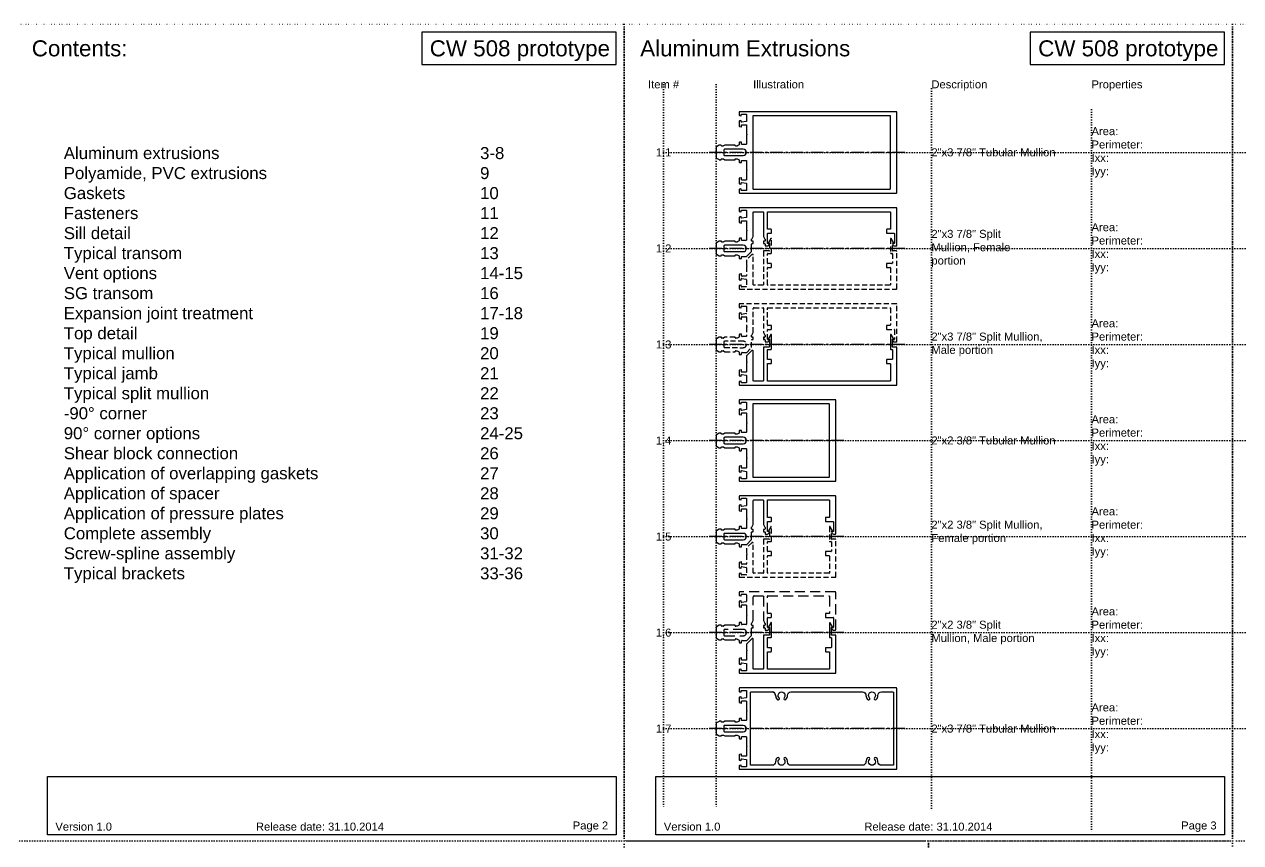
# Model space of a CAD drawing. Header units: millimetres. Extents: x -17234 to -8874, y -2869 to 1211.
# Drawn here: x -15709 to -14949, y 700 to 1211 of the extents above; entities that cross this region are included whole.
import ezdxf
from ezdxf.enums import TextEntityAlignment as Align

# ---------------------------------------------------------------- set-up
doc = ezdxf.new("R2010")
doc.units = ezdxf.units.MM
for name, pattern in [('ACAD_ISO07W100', [3, 0, -3]), ('CENTER', [50.8, 31.75, -6.35, 6.35, -6.35]), ('DASHED', [19.05, 12.7, -6.35])]:
    doc.linetypes.add(name, pattern=pattern)
doc.layers.get('Defpoints').update_dxf_attribs({"linetype": 'ACAD_ISO07W100', "true_color": 0x105689})
for name, color, linetype in [('Centerline', 6, 'CENTER'), ('Profile', 1, 'Continuous'), ('Profile View', 9, 'Continuous'), ('Text', 2, 'Continuous')]:
    doc.layers.add(name, color=color, linetype=linetype)
doc.styles.get("Standard").update_dxf_attribs({"font": 'arial.ttf'})

msp = doc.modelspace()

# ---------------------------------------------------------------- linework, layer by layer
at = {"layer": 'Centerline', "ltscale": 0.25}
for points in [[(-15159.062, 1130.761), (-15281.837, 1130.761)], [(-15159.062, 1070.761), (-15282.512, 1070.761)], [(-15159.062, 1010.761), (-15282.512, 1010.761)], [(-15197.162, 950.761), (-15282.512, 950.761)], [(-15197.162, 890.761), (-15282.512, 890.761)], [(-15197.162, 830.761), (-15282.512, 830.761)], [(-15159.062, 770.761), (-15281.837, 770.761)]]:
    msp.add_lwpolyline(points, dxfattribs=at)
at = {"layer": 'Defpoints', "color": 1, "ltscale": 0.5}
for points in [[(-15714.331, 1210.761), (-15334.331, 1210.761), (-15334.331, 700.761), (-15714.331, 700.761), (-15714.331, 1210.761)], [(-15334.331, 1210.761), (-14954.331, 1210.761), (-14954.331, 700.761), (-15334.331, 700.761), (-15334.331, 1210.761)], [(-14954.331, 1210.761), (-14574.331, 1210.761), (-14574.331, 700.761), (-14954.331, 700.761), (-14954.331, 1210.761)], [(-15309.723, 1173.261), (-15309.723, 720.901)], [(-15276.837, 1173.261), (-15276.837, 720.901)], [(-15142.465, 1170.674), (-15142.465, 718.314)], [(-15042.465, 1157.526), (-15042.465, 705.166)], [(-15309.723, 1130.761), (-14574.331, 1130.761)], [(-15309.723, 1070.761), (-14574.331, 1070.761)], [(-15309.723, 1010.761), (-14574.331, 1010.761)], [(-15309.723, 950.761), (-14574.331, 950.761)], [(-15309.723, 890.761), (-14574.331, 890.761)], [(-15309.723, 830.761), (-14574.331, 830.761)], [(-15309.723, 770.761), (-14574.331, 770.761)], [(-15334.331, 700.761), (-15144.331, 700.761), (-15144.331, 445.761), (-15334.331, 445.761), (-15334.331, 700.761)], [(-15144.331, 700.761), (-14954.331, 700.761), (-14954.331, 445.761), (-15144.331, 445.761), (-15144.331, 700.761)]]:
    msp.add_lwpolyline(points, dxfattribs=at)
at = {"layer": 'Profile', "ltscale": 0.5}
for points in [[(-15262.487, 1147.225, 0.3394597), (-15262.302, 1146.983), (-15261.302, 1146.716, 0.4931389), (-15260.987, 1146.957), (-15260.987, 1147.811, -0.1989122), (-15260.914, 1147.987, -0.1989124), (-15260.737, 1148.061), (-15258.237, 1148.061, -0.4142136), (-15257.987, 1147.811), (-15257.987, 1142.227), (-15257.633, 1141.873), (-15257.987, 1141.52, 0.0000591), (-15257.987, 1141.52), (-15257.987, 1136.011, -0.4142136), (-15258.237, 1135.761), (-15260.737, 1135.761, -0.4142136), (-15260.987, 1136.011), (-15260.987, 1136.861, 0.4142136), (-15261.237, 1137.111), (-15262.237, 1137.111, 0.4142136), (-15262.487, 1136.861), (-15262.487, 1135.622, -0.2679492), (-15262.612, 1135.406), (-15263.701, 1134.777, -0.1316525), (-15263.826, 1134.743), (-15264.714, 1134.743, -0.4142136), (-15264.964, 1134.993), (-15264.964, 1135.111, 0.4142136), (-15265.214, 1135.361), (-15271.337, 1135.361, 0.1316525), (-15271.462, 1135.327), (-15272.415, 1134.777, -0.1316525), (-15272.54, 1134.743), (-15273.428, 1134.743, -0.4142136), (-15273.678, 1134.993), (-15273.678, 1135.093, 0.4142136), (-15273.928, 1135.343), (-15274.855, 1135.343, 0.1316525), (-15274.98, 1135.31), (-15276.712, 1134.31, 0.2679492), (-15276.837, 1134.093), (-15276.837, 1131.114), (-15276.483, 1130.761), (-15276.837, 1130.407), (-15276.837, 1127.428, 0.2679492), (-15276.712, 1127.211), (-15274.98, 1126.211, 0.1316526), (-15274.855, 1126.178), (-15273.925, 1126.178, 0.4142136), (-15273.675, 1126.428), (-15273.675, 1126.528, -0.4142136), (-15273.425, 1126.778), (-15272.54, 1126.778, -0.1316525), (-15272.415, 1126.744), (-15271.462, 1126.194, 0.1316525), (-15271.337, 1126.161), (-15265.214, 1126.161, 0.4142136), (-15264.964, 1126.411), (-15264.964, 1126.528, -0.4142136), (-15264.714, 1126.778), (-15263.826, 1126.778, -0.1316525), (-15263.701, 1126.744), (-15262.612, 1126.116, -0.2679492), (-15262.487, 1125.899), (-15262.487, 1124.661, 0.4142136), (-15262.237, 1124.411), (-15261.237, 1124.411, 0.4142136), (-15260.987, 1124.661), (-15260.987, 1125.511, -0.4142136), (-15260.737, 1125.761), (-15258.237, 1125.761, -0.4142136), (-15257.987, 1125.511), (-15257.987, 1120.002, 0.0000591), (-15257.987, 1120.002), (-15257.633, 1119.648), (-15257.987, 1119.294), (-15257.987, 1113.711, -0.4142136), (-15258.237, 1113.461), (-15260.737, 1113.461, -0.4142136), (-15260.987, 1113.711), (-15260.987, 1114.664, 0.4931451), (-15261.302, 1114.906), (-15262.302, 1114.638, 0.1651008), (-15262.435, 1114.548, 0.1651007), (-15262.487, 1114.396), (-15262.487, 1111.375, 0.3394543), (-15262.302, 1111.133), (-15261.502, 1110.919, 0.4931454), (-15261.187, 1111.161), (-15261.187, 1111.711, -0.4663077), (-15260.893, 1111.957), (-15258.193, 1111.481, -0.3639702), (-15257.987, 1111.234), (-15257.987, 1107.111, -0.4142136), (-15258.237, 1106.861), (-15260.937, 1106.861, -0.4142136), (-15261.187, 1107.111), (-15261.187, 1107.661, 0.4931454), (-15261.502, 1107.902), (-15262.302, 1107.688, 0.3394543), (-15262.487, 1107.446), (-15262.487, 1105.611, 0.4142136), (-15262.237, 1105.361), (-15164.312, 1105.361, 0.4142136), (-15164.062, 1105.611), (-15164.062, 1105.611), (-15164.062, 1155.911, 0.4142136), (-15164.312, 1156.161), (-15262.237, 1156.161, 0.4142136), (-15262.487, 1155.911), (-15262.487, 1154.075, 0.3394543), (-15262.302, 1153.833), (-15261.502, 1153.619, 0.4931454), (-15261.187, 1153.861), (-15261.187, 1154.411, -0.4142136), (-15260.937, 1154.661), (-15258.237, 1154.661, -0.4142136), (-15257.987, 1154.411), (-15257.987, 1150.287, -0.3639702), (-15258.193, 1150.04), (-15260.893, 1149.564, -0.4663077), (-15261.187, 1149.811), (-15261.187, 1150.361, 0.4931454), (-15261.502, 1150.602), (-15262.302, 1150.388, 0.3394543), (-15262.487, 1150.146), (-15262.487, 1147.225, 0.3394599), (-15262.302, 1146.983)], [(-15257.987, 1082.227), (-15257.987, 1082.227), (-15257.633, 1081.873), (-15257.987, 1081.52, 0.0000591), (-15257.987, 1081.52), (-15257.987, 1076.011, -0.4142136), (-15258.237, 1075.761), (-15260.737, 1075.761, -0.4142136), (-15260.987, 1076.011), (-15260.987, 1076.861, 0.4142136), (-15261.237, 1077.111), (-15262.237, 1077.111, 0.4142136), (-15262.487, 1076.861), (-15262.487, 1075.622, -0.2679492), (-15262.612, 1075.406), (-15263.701, 1074.777, -0.1316525), (-15263.826, 1074.743), (-15264.714, 1074.743, -0.4142136), (-15264.964, 1074.993), (-15264.964, 1075.111, 0.4142136), (-15265.214, 1075.361), (-15271.273, 1075.361, 0.1316525), (-15271.398, 1075.327), (-15272.351, 1074.777, -0.1316525), (-15272.476, 1074.743), (-15273.361, 1074.743, -0.4142136), (-15273.611, 1074.993), (-15273.611, 1075.093, 0.4142136), (-15273.861, 1075.343), (-15274.855, 1075.343, 0.1316526), (-15274.98, 1075.31), (-15276.712, 1074.31, 0.2679492), (-15276.837, 1074.093), (-15276.837, 1071.114), (-15276.483, 1070.761), (-15276.837, 1070.407), (-15276.837, 1067.428, 0.2679492), (-15276.712, 1067.211), (-15274.98, 1066.211, 0.1316525), (-15274.855, 1066.178), (-15273.861, 1066.178, 0.4142136), (-15273.611, 1066.428), (-15273.611, 1066.528, -0.4142136), (-15273.361, 1066.778), (-15272.473, 1066.778, -0.1316525), (-15272.348, 1066.744), (-15271.395, 1066.194, 0.1316525), (-15271.27, 1066.161), (-15265.214, 1066.161, 0.4142136), (-15264.964, 1066.411), (-15264.964, 1066.528, -0.4142136), (-15264.714, 1066.778), (-15263.826, 1066.778, -0.1316525), (-15263.701, 1066.744), (-15262.612, 1066.116, -0.2679492), (-15262.487, 1065.899), (-15262.487, 1064.661, 0.4142136), (-15262.237, 1064.411), (-15261.237, 1064.411, 0.4142136), (-15260.987, 1064.661), (-15260.987, 1065.511, -0.4142136), (-15260.737, 1065.761), (-15258.017, 1065.758, 0.1991427), (-15257.84, 1065.831), (-15254.81, 1068.861, 0.1989124), (-15254.737, 1069.038), (-15254.737, 1073.511, -0.3804561), (-15254.475, 1073.761), (-15253.987, 1073.761, 0.4142136), (-15253.737, 1074.011), (-15253.737, 1075.011, 0.4142136), (-15253.987, 1075.261), (-15254.475, 1075.261, -0.3804561), (-15254.737, 1075.511), (-15254.737, 1076.477, -0.1313474), (-15254.703, 1076.602), (-15253.77, 1078.218, 0.1316525), (-15253.737, 1078.343), (-15253.737, 1093.161, -0.4142136), (-15253.237, 1093.661), (-15247.637, 1093.661, -0.4142136), (-15247.387, 1093.411), (-15247.387, 1078.343, 0.1316511), (-15247.353, 1078.218), (-15246.42, 1076.602, -0.1313474), (-15246.387, 1076.477), (-15246.387, 1075.511, -0.4089228), (-15246.649, 1075.261), (-15247.137, 1075.261, 0.4142136), (-15247.387, 1075.011), (-15247.387, 1074.011, 0.4142136), (-15247.137, 1073.761), (-15246.637, 1073.761, -0.4142136), (-15246.387, 1073.511), (-15246.387, 1072.598, 0.4142136), (-15246.137, 1072.348), (-15244.887, 1072.348, 0.4142136), (-15243.887, 1073.348), (-15243.887, 1073.598, 0.4142136), (-15244.137, 1073.848), (-15244.637, 1073.848, -0.4142136), (-15244.887, 1074.098), (-15244.887, 1079.938, -0.4142136), (-15244.637, 1080.188), (-15242.649, 1080.188, 0.4142136), (-15242.399, 1080.438), (-15242.399, 1082.438, 0.4142136), (-15242.649, 1082.688), (-15244.637, 1082.688, -0.4142136), (-15244.887, 1082.938), (-15244.887, 1093.411, -0.4142136), (-15244.637, 1093.661), (-15168.312, 1093.661, -0.4142136), (-15168.062, 1093.411), (-15168.062, 1082.938, -0.4142136), (-15168.312, 1082.688), (-15170.312, 1082.688, 0.4142136), (-15170.562, 1082.438), (-15170.562, 1080.438, 0.4142136), (-15170.312, 1080.188), (-15165.812, 1080.188, -0.4142136), (-15165.562, 1079.938), (-15165.562, 1074.098, -0.4142136), (-15165.812, 1073.848), (-15166.312, 1073.848, 0.4142136), (-15166.562, 1073.598), (-15166.562, 1073.348, 0.4142136), (-15165.562, 1072.348), (-15164.312, 1072.348, 0.4142136), (-15164.062, 1072.598), (-15164.062, 1095.911, 0.4142136), (-15164.312, 1096.161), (-15262.237, 1096.161, 0.4142136), (-15262.487, 1095.911), (-15262.487, 1094.075, 0.3394543), (-15262.302, 1093.833), (-15261.502, 1093.619, 0.4931454), (-15261.187, 1093.861), (-15261.187, 1094.411, -0.4142136), (-15260.937, 1094.661), (-15258.237, 1094.661, -0.4142136), (-15257.987, 1094.411), (-15257.987, 1090.287, -0.3639702), (-15258.193, 1090.04), (-15260.893, 1089.564, -0.4663077), (-15261.187, 1089.811), (-15261.187, 1090.361, 0.4931454), (-15261.502, 1090.602), (-15262.302, 1090.388, 0.3394543), (-15262.487, 1090.146), (-15262.487, 1087.125, 0.1651007), (-15262.435, 1086.973, 0.1651008), (-15262.302, 1086.883), (-15261.302, 1086.615, 0.4931451), (-15260.987, 1086.857), (-15260.987, 1087.811, -0.4142136), (-15260.737, 1088.061), (-15258.237, 1088.061, -0.4142136), (-15257.987, 1087.811), (-15257.987, 1082.227)], [(-15262.487, 967.225, 0.3394597), (-15262.302, 966.983), (-15261.302, 966.716, 0.4931389), (-15260.987, 966.957), (-15260.987, 967.811, -0.1989122), (-15260.914, 967.987, -0.1989124), (-15260.737, 968.061), (-15258.237, 968.061, -0.4142136), (-15257.987, 967.811), (-15257.987, 962.227), (-15257.633, 961.873), (-15257.987, 961.52, 0.0000591), (-15257.987, 961.52), (-15257.987, 956.011, -0.4142136), (-15258.237, 955.761), (-15260.737, 955.761, -0.4142136), (-15260.987, 956.011), (-15260.987, 956.861, 0.4142136), (-15261.237, 957.111), (-15262.237, 957.111, 0.4142136), (-15262.487, 956.861), (-15262.487, 955.622, -0.2679492), (-15262.612, 955.406), (-15263.701, 954.777, -0.1316525), (-15263.826, 954.743), (-15264.714, 954.743, -0.4142136), (-15264.964, 954.993), (-15264.964, 955.111, 0.4142136), (-15265.214, 955.361), (-15271.337, 955.361, 0.1316525), (-15271.462, 955.327), (-15272.415, 954.777, -0.1316525), (-15272.54, 954.743), (-15273.428, 954.743, -0.4142136), (-15273.678, 954.993), (-15273.678, 955.093, 0.4142136), (-15273.928, 955.343), (-15274.855, 955.343, 0.1316525), (-15274.98, 955.31), (-15276.712, 954.31, 0.2679492), (-15276.837, 954.093), (-15276.837, 951.114), (-15276.483, 950.761), (-15276.837, 950.407), (-15276.837, 947.428, 0.2679492), (-15276.712, 947.211), (-15274.98, 946.211, 0.1316526), (-15274.855, 946.178), (-15273.925, 946.178, 0.4142136), (-15273.675, 946.428), (-15273.675, 946.528, -0.4142136), (-15273.425, 946.778), (-15272.54, 946.778, -0.1316525), (-15272.415, 946.744), (-15271.462, 946.194, 0.1316525), (-15271.337, 946.161), (-15265.214, 946.161, 0.4142136), (-15264.964, 946.411), (-15264.964, 946.528, -0.4142136), (-15264.714, 946.778), (-15263.826, 946.778, -0.1316525), (-15263.701, 946.744), (-15262.612, 946.116, -0.2679492), (-15262.487, 945.899), (-15262.487, 944.661, 0.4142136), (-15262.237, 944.411), (-15261.237, 944.411, 0.4142136), (-15260.987, 944.661), (-15260.987, 945.511, -0.4142136), (-15260.737, 945.761), (-15258.237, 945.761, -0.4142136), (-15257.987, 945.511), (-15257.987, 940.002, 0.0000591), (-15257.987, 940.002), (-15257.633, 939.648), (-15257.987, 939.294), (-15257.987, 933.711, -0.4142136), (-15258.237, 933.461), (-15260.737, 933.461, -0.4142136), (-15260.987, 933.711), (-15260.987, 934.664, 0.4931451), (-15261.302, 934.906), (-15262.302, 934.638, 0.1651008), (-15262.435, 934.548, 0.1651007), (-15262.487, 934.396), (-15262.487, 931.375, 0.3394543), (-15262.302, 931.133), (-15261.502, 930.919, 0.4931454), (-15261.187, 931.161), (-15261.187, 931.711, -0.4663077), (-15260.893, 931.957), (-15258.193, 931.481, -0.3639702), (-15257.987, 931.234), (-15257.987, 927.111, -0.4142136), (-15258.237, 926.861), (-15260.937, 926.861, -0.4142136), (-15261.187, 927.111), (-15261.187, 927.661, 0.4931454), (-15261.502, 927.902), (-15262.302, 927.688, 0.3394543), (-15262.487, 927.446), (-15262.487, 925.611, 0.4142136), (-15262.237, 925.361), (-15202.412, 925.361, 0.4142136), (-15202.162, 925.611), (-15202.162, 925.611), (-15202.162, 975.911, 0.4142136), (-15202.412, 976.161), (-15262.237, 976.161, 0.4142136), (-15262.487, 975.911), (-15262.487, 974.075, 0.3394543), (-15262.302, 973.833), (-15261.502, 973.619, 0.4931454), (-15261.187, 973.861), (-15261.187, 974.411, -0.4142136), (-15260.937, 974.661), (-15258.237, 974.661, -0.4142136), (-15257.987, 974.411), (-15257.987, 970.287, -0.3639702), (-15258.193, 970.04), (-15260.893, 969.564, -0.4663077), (-15261.187, 969.811), (-15261.187, 970.361, 0.4931454), (-15261.502, 970.602), (-15262.302, 970.388, 0.3394543), (-15262.487, 970.146), (-15262.487, 967.225, 0.3394599), (-15262.302, 966.983)], [(-15257.987, 902.227), (-15257.987, 902.227), (-15257.633, 901.873), (-15257.987, 901.52, 0.0000591), (-15257.987, 901.52), (-15257.987, 896.011, -0.4142136), (-15258.237, 895.761), (-15260.737, 895.761, -0.4142136), (-15260.987, 896.011), (-15260.987, 896.861, 0.4142136), (-15261.237, 897.111), (-15262.237, 897.111, 0.4142136), (-15262.487, 896.861), (-15262.487, 895.622, -0.2679492), (-15262.612, 895.406), (-15263.701, 894.777, -0.1316525), (-15263.826, 894.743), (-15264.714, 894.743, -0.4142136), (-15264.964, 894.993), (-15264.964, 895.111, 0.4142136), (-15265.214, 895.361), (-15271.273, 895.361, 0.1316525), (-15271.398, 895.327), (-15272.351, 894.777, -0.1316525), (-15272.476, 894.743), (-15273.361, 894.743, -0.4142136), (-15273.611, 894.993), (-15273.611, 895.093, 0.4142136), (-15273.861, 895.343), (-15274.855, 895.343, 0.1316526), (-15274.98, 895.31), (-15276.712, 894.31, 0.2679492), (-15276.837, 894.093), (-15276.837, 891.114), (-15276.483, 890.761), (-15276.837, 890.407), (-15276.837, 887.428, 0.2679492), (-15276.712, 887.211), (-15274.98, 886.211, 0.1316525), (-15274.855, 886.178), (-15273.861, 886.178, 0.4142136), (-15273.611, 886.428), (-15273.611, 886.528, -0.4142136), (-15273.361, 886.778), (-15272.473, 886.778, -0.1316525), (-15272.348, 886.744), (-15271.395, 886.194, 0.1316525), (-15271.27, 886.161), (-15265.214, 886.161, 0.4142136), (-15264.964, 886.411), (-15264.964, 886.528, -0.4142136), (-15264.714, 886.778), (-15263.826, 886.778, -0.1316525), (-15263.701, 886.744), (-15262.612, 886.116, -0.2679492), (-15262.487, 885.899), (-15262.487, 884.661, 0.4142136), (-15262.237, 884.411), (-15261.237, 884.411, 0.4142136), (-15260.987, 884.661), (-15260.987, 885.511, -0.4142136), (-15260.737, 885.761), (-15258.017, 885.758, 0.1991427), (-15257.84, 885.831), (-15254.81, 888.861, 0.1989124), (-15254.737, 889.038), (-15254.737, 893.511, -0.3804561), (-15254.475, 893.761), (-15253.987, 893.761, 0.4142136), (-15253.737, 894.011), (-15253.737, 895.011, 0.4142136), (-15253.987, 895.261), (-15254.475, 895.261, -0.3804561), (-15254.737, 895.511), (-15254.737, 896.477, -0.1313474), (-15254.703, 896.602), (-15253.77, 898.218, 0.1316525), (-15253.737, 898.343), (-15253.737, 913.161, -0.4142136), (-15253.237, 913.661), (-15247.637, 913.661, -0.4142136), (-15247.387, 913.411), (-15247.387, 898.343, 0.1316511), (-15247.353, 898.218), (-15246.42, 896.602, -0.1313474), (-15246.387, 896.477), (-15246.387, 895.511, -0.4089228), (-15246.649, 895.261), (-15247.137, 895.261, 0.4142136), (-15247.387, 895.011), (-15247.387, 894.011, 0.4142136), (-15247.137, 893.761), (-15246.637, 893.761, -0.4142136), (-15246.387, 893.511), (-15246.387, 892.598, 0.4142136), (-15246.137, 892.348), (-15244.887, 892.348, 0.4142136), (-15243.887, 893.348), (-15243.887, 893.598, 0.4142136), (-15244.137, 893.848), (-15244.637, 893.848, -0.4142136), (-15244.887, 894.098), (-15244.887, 899.938, -0.4142136), (-15244.637, 900.188), (-15242.649, 900.188, 0.4142136), (-15242.399, 900.438), (-15242.399, 902.438, 0.4142136), (-15242.649, 902.688), (-15244.637, 902.688, -0.4142136), (-15244.887, 902.938), (-15244.887, 913.411, -0.4142136), (-15244.637, 913.661), (-15206.412, 913.661, -0.4142136), (-15206.162, 913.411), (-15206.162, 902.938, -0.4142136), (-15206.412, 902.688), (-15208.412, 902.688, 0.4142136), (-15208.662, 902.438), (-15208.662, 900.438, 0.4142136), (-15208.412, 900.188), (-15203.912, 900.188, -0.4142136), (-15203.662, 899.938), (-15203.662, 894.098, -0.4142136), (-15203.912, 893.848), (-15204.412, 893.848, 0.4142136), (-15204.662, 893.598), (-15204.662, 893.348, 0.4142136), (-15203.662, 892.348), (-15202.412, 892.348, 0.4142136), (-15202.162, 892.598), (-15202.162, 915.911, 0.4142136), (-15202.412, 916.161), (-15262.237, 916.161, 0.4142136), (-15262.487, 915.911), (-15262.487, 914.075, 0.3394543), (-15262.302, 913.833), (-15261.502, 913.619, 0.4931454), (-15261.187, 913.861), (-15261.187, 914.411, -0.4142136), (-15260.937, 914.661), (-15258.237, 914.661, -0.4142136), (-15257.987, 914.411), (-15257.987, 910.287, -0.3639702), (-15258.193, 910.04), (-15260.893, 909.564, -0.4663077), (-15261.187, 909.811), (-15261.187, 910.361, 0.4931454), (-15261.502, 910.602), (-15262.302, 910.388, 0.3394543), (-15262.487, 910.146), (-15262.487, 907.125, 0.1651007), (-15262.435, 906.973, 0.1651008), (-15262.302, 906.883), (-15261.302, 906.615, 0.4931451), (-15260.987, 906.857), (-15260.987, 907.811, -0.4142136), (-15260.737, 908.061), (-15258.237, 908.061, -0.4142136), (-15257.987, 907.811), (-15257.987, 902.227)], [(-15239.799, 791.509, 0.1913291), (-15238.779, 788.945, 1), (-15237.625, 790.035, -2.3195923), (-15234.499, 790.035, 1), (-15233.344, 788.945, 0.1914469), (-15232.324, 791.511, -0.4141856), (-15230.174, 793.661), (-15185.458, 793.661, -0.4119819), (-15183.324, 791.511, 0.1914493), (-15182.304, 788.945, 1), (-15181.15, 790.035, -2.3195923), (-15178.024, 790.035, 1), (-15176.869, 788.945, 0.191447), (-15175.849, 791.511, -0.4141855), (-15173.699, 793.661), (-15166.462, 793.661, -0.4142136), (-15166.212, 793.411), (-15166.212, 748.111, -0.4142136), (-15166.462, 747.861), (-15173.699, 747.861, -0.4141855), (-15175.849, 750.01, 0.191447), (-15176.869, 752.576, 1), (-15178.024, 751.486, -2.3195923), (-15181.15, 751.486, 1), (-15182.304, 752.576, 0.1914493), (-15183.324, 750.01, -0.4119819), (-15185.458, 747.861), (-15230.174, 747.861, -0.4141855), (-15232.324, 750.01, 0.1914468), (-15233.344, 752.576, 1), (-15234.499, 751.486, -2.3195923), (-15237.625, 751.486, 1), (-15238.779, 752.576, 0.1914465), (-15239.799, 750.01, -0.4141854), (-15241.949, 747.861), (-15255.237, 747.861, -0.4142136), (-15255.487, 748.111), (-15255.487, 793.411, -0.4142136), (-15255.237, 793.661), (-15241.949, 793.661, -0.4141855), (-15239.799, 791.511, -0.0000026), (-15239.799, 791.511, 0.4119819), (-15241.933, 793.661)]]:
    msp.add_lwpolyline(points, format="xyb", dxfattribs=at)
for points in [[(-15253.987, 1108.111, 0.4142136), (-15253.737, 1107.861), (-15168.312, 1107.861, 0.4142136), (-15168.062, 1108.111), (-15168.062, 1153.411, 0.4142136), (-15168.312, 1153.661), (-15253.737, 1153.661, 0.4142136), (-15253.987, 1153.411), (-15253.987, 1108.111)], [(-15259.967, 1128.757, 0.989783), (-15259.972, 1132.764), (-15271.574, 1132.761, 0.4142136), (-15272.074, 1132.261), (-15272.074, 1130.761), (-15272.074, 1129.261, 0.4142136), (-15271.574, 1128.761)], [(-15259.967, 1068.757, 0.989783), (-15259.972, 1072.764), (-15271.574, 1072.761, 0.4142136), (-15272.074, 1072.261), (-15272.074, 1070.761), (-15272.074, 1069.261, 0.4142136), (-15271.574, 1068.761)], [(-15257.987, 1000.002), (-15257.633, 999.648), (-15257.987, 999.294), (-15257.987, 999.294), (-15257.987, 993.711, -0.4142136), (-15258.237, 993.461), (-15260.737, 993.461, -0.4142136), (-15260.987, 993.711), (-15260.987, 994.664, 0.4931451), (-15261.302, 994.906), (-15262.302, 994.638, 0.1651008), (-15262.435, 994.548, 0.1651007), (-15262.487, 994.396), (-15262.487, 991.375, 0.3394543), (-15262.302, 991.133), (-15261.502, 990.919, 0.4931454), (-15261.187, 991.161), (-15261.187, 991.711, -0.4663077), (-15260.893, 991.957), (-15258.193, 991.481, -0.3639702), (-15257.987, 991.234), (-15257.987, 987.111, -0.4142136), (-15258.237, 986.861), (-15260.937, 986.861, -0.4142136), (-15261.187, 987.111), (-15261.187, 987.661, 0.4931454), (-15261.502, 987.902), (-15262.302, 987.688, 0.3394543), (-15262.487, 987.446), (-15262.487, 985.611, 0.4142136), (-15262.237, 985.361), (-15164.312, 985.361, 0.4142136), (-15164.062, 985.611), (-15164.062, 1008.923, 0.4142136), (-15164.312, 1009.173), (-15166.612, 1009.173, -0.4142136), (-15166.862, 1009.423), (-15166.862, 1013.798, -0.4142136), (-15166.612, 1014.048), (-15166.389, 1014.048, 0.5773503), (-15166.172, 1014.423), (-15167.595, 1016.888, 0.767327), (-15168.062, 1016.763), (-15168.062, 1007.923, 0.4142136), (-15167.812, 1007.673), (-15167.112, 1007.673, -0.4142136), (-15166.862, 1007.423), (-15166.862, 1001.583, -0.4142136), (-15167.112, 1001.333), (-15170.312, 1001.333, 0.4142136), (-15170.562, 1001.083), (-15170.562, 999.083, 0.4142136), (-15170.312, 998.833), (-15168.312, 998.833, -0.4142136), (-15168.062, 998.583), (-15168.062, 988.111, -0.4142136), (-15168.312, 987.861), (-15244.637, 987.861, -0.4142136), (-15244.887, 988.111), (-15244.887, 998.583, -0.4142136), (-15244.637, 998.833), (-15242.649, 998.833, 0.4142136), (-15242.399, 999.083), (-15242.399, 1001.083, 0.4142136), (-15242.649, 1001.333), (-15244.649, 1001.333, -0.4142136), (-15244.899, 1001.583), (-15244.899, 1007.423, -0.4142136), (-15244.649, 1007.673), (-15242.637, 1007.673, 0.4142136), (-15242.387, 1007.923), (-15242.387, 1016.763, 0.767327), (-15242.853, 1016.888), (-15244.277, 1014.423, 0.5773503), (-15244.06, 1014.048), (-15243.837, 1014.048, -0.4142136), (-15243.587, 1013.798), (-15243.587, 1009.423, -0.4142136), (-15243.837, 1009.173), (-15247.137, 1009.173, 0.4142136), (-15247.387, 1008.923), (-15247.387, 988.111, -0.4142136), (-15247.637, 987.861), (-15253.487, 987.861, -0.4142136), (-15253.737, 988.111), (-15253.737, 1006.553, 0.6681786), (-15254.59, 1006.907), (-15257.914, 1003.584, 0.1989124), (-15257.987, 1003.407)], [(-15253.987, 928.111, 0.4142136), (-15253.737, 927.861), (-15206.412, 927.861, 0.4142136), (-15206.162, 928.111), (-15206.162, 973.411, 0.4142136), (-15206.412, 973.661), (-15253.737, 973.661, 0.4142136), (-15253.987, 973.411), (-15253.987, 928.111)], [(-15259.967, 948.757, 0.989783), (-15259.972, 952.764), (-15271.574, 952.761, 0.4142136), (-15272.074, 952.261), (-15272.074, 950.761), (-15272.074, 949.261, 0.4142136), (-15271.574, 948.761)], [(-15259.967, 888.757, 0.989783), (-15259.972, 892.764), (-15271.574, 892.761, 0.4142136), (-15272.074, 892.261), (-15272.074, 890.761), (-15272.074, 889.261, 0.4142136), (-15271.574, 888.761)], [(-15257.987, 820.002), (-15257.633, 819.648), (-15257.987, 819.294), (-15257.987, 819.294), (-15257.987, 813.711, -0.4142136), (-15258.237, 813.461), (-15260.737, 813.461, -0.4142136), (-15260.987, 813.711), (-15260.987, 814.664, 0.4931451), (-15261.302, 814.906), (-15262.302, 814.638, 0.1651008), (-15262.435, 814.548, 0.1651007), (-15262.487, 814.396), (-15262.487, 811.375, 0.3394543), (-15262.302, 811.133), (-15261.502, 810.919, 0.4931454), (-15261.187, 811.161), (-15261.187, 811.711, -0.4663077), (-15260.893, 811.957), (-15258.193, 811.481, -0.3639702), (-15257.987, 811.234), (-15257.987, 807.111, -0.4142136), (-15258.237, 806.861), (-15260.937, 806.861, -0.4142136), (-15261.187, 807.111), (-15261.187, 807.661, 0.4931454), (-15261.502, 807.902), (-15262.302, 807.688, 0.3394543), (-15262.487, 807.446), (-15262.487, 805.611, 0.4142136), (-15262.237, 805.361), (-15202.412, 805.361, 0.4142136), (-15202.162, 805.611), (-15202.162, 828.923, 0.4142136), (-15202.412, 829.173), (-15204.712, 829.173, -0.4142136), (-15204.962, 829.423), (-15204.962, 833.798, -0.4142136), (-15204.712, 834.048), (-15204.489, 834.048, 0.5773503), (-15204.272, 834.423), (-15205.695, 836.888, 0.767327), (-15206.162, 836.763), (-15206.162, 827.923, 0.4142136), (-15205.912, 827.673), (-15205.212, 827.673, -0.4142136), (-15204.962, 827.423), (-15204.962, 821.583, -0.4142136), (-15205.212, 821.333), (-15208.412, 821.333, 0.4142136), (-15208.662, 821.083), (-15208.662, 819.083, 0.4142136), (-15208.412, 818.833), (-15206.412, 818.833, -0.4142136), (-15206.162, 818.583), (-15206.162, 808.111, -0.4142136), (-15206.412, 807.861), (-15244.637, 807.861, -0.4142136), (-15244.887, 808.111), (-15244.887, 818.583, -0.4142136), (-15244.637, 818.833), (-15242.649, 818.833, 0.4142136), (-15242.399, 819.083), (-15242.399, 821.083, 0.4142136), (-15242.649, 821.333), (-15244.649, 821.333, -0.4142136), (-15244.899, 821.583), (-15244.899, 827.423, -0.4142136), (-15244.649, 827.673), (-15242.637, 827.673, 0.4142136), (-15242.387, 827.923), (-15242.387, 836.763, 0.767327), (-15242.853, 836.888), (-15244.277, 834.423, 0.5773503), (-15244.06, 834.048), (-15243.837, 834.048, -0.4142136), (-15243.587, 833.798), (-15243.587, 829.423, -0.4142136), (-15243.837, 829.173), (-15247.137, 829.173, 0.4142136), (-15247.387, 828.923), (-15247.387, 808.111, -0.4142136), (-15247.637, 807.861), (-15253.487, 807.861, -0.4142136), (-15253.737, 808.111), (-15253.737, 826.553, 0.6681786), (-15254.59, 826.907), (-15257.914, 823.584, 0.1989124), (-15257.987, 823.407)], [(-15257.987, 782.302), (-15257.633, 781.948), (-15257.987, 781.594), (-15257.987, 776.013, -0.413954), (-15258.237, 775.763), (-15260.737, 775.761, -0.4142136), (-15260.987, 776.011), (-15260.987, 776.861, 0.4142136), (-15261.237, 777.111), (-15262.237, 777.111, 0.4142136), (-15262.487, 776.861), (-15262.487, 775.622, -0.2679492), (-15262.612, 775.406), (-15263.701, 774.777, -0.1316525), (-15263.826, 774.743), (-15264.714, 774.743, -0.4142136), (-15264.964, 774.993), (-15264.964, 775.111, 0.4142136), (-15265.214, 775.361), (-15271.27, 775.361, 0.1316525), (-15271.395, 775.327), (-15272.348, 774.777, -0.1316525), (-15272.473, 774.743), (-15273.361, 774.743, -0.4142136), (-15273.611, 774.993), (-15273.611, 775.093, 0.4142136), (-15273.861, 775.343), (-15274.855, 775.343, 0.1316525), (-15274.98, 775.31), (-15276.712, 774.31, 0.2679492), (-15276.837, 774.093), (-15276.837, 771.114), (-15276.483, 770.761), (-15276.837, 770.407), (-15276.837, 767.428, 0.2679492), (-15276.712, 767.211), (-15274.98, 766.211, 0.1316526), (-15274.855, 766.178), (-15273.861, 766.178, 0.4142136), (-15273.611, 766.428), (-15273.611, 766.528, -0.4142136), (-15273.361, 766.778), (-15272.476, 766.778, -0.1316525), (-15272.351, 766.744), (-15271.398, 766.194, 0.1316525), (-15271.273, 766.161), (-15265.214, 766.161, 0.4142136), (-15264.964, 766.411), (-15264.964, 766.528, -0.4142136), (-15264.714, 766.778), (-15263.826, 766.778, -0.1316525), (-15263.701, 766.744), (-15262.612, 766.116, -0.2679492), (-15262.487, 765.899), (-15262.487, 764.661, 0.4142136), (-15262.237, 764.411), (-15261.237, 764.411, 0.4142136), (-15260.987, 764.661), (-15260.987, 765.511, -0.4142136), (-15260.737, 765.761), (-15258.237, 765.761, -0.4142136), (-15257.987, 765.511), (-15257.987, 759.927), (-15257.633, 759.573), (-15257.987, 759.22), (-15257.987, 753.711, -0.4142136), (-15258.237, 753.461), (-15260.737, 753.461, -0.4142136), (-15260.987, 753.711), (-15260.987, 754.564, 0.4931451), (-15261.302, 754.806), (-15262.302, 754.538), (-15262.302, 754.538, 0.3394544), (-15262.487, 754.296), (-15262.487, 751.375, 0.3394543), (-15262.302, 751.133), (-15261.502, 750.919, 0.4931454), (-15261.187, 751.161), (-15261.187, 751.711, -0.4663077), (-15260.893, 751.957), (-15258.193, 751.481, -0.3639702), (-15257.987, 751.234), (-15257.987, 747.111, -0.4142136), (-15258.237, 746.861), (-15260.937, 746.861, -0.4142136), (-15261.187, 747.111), (-15261.187, 747.661, 0.4931454), (-15261.502, 747.902), (-15262.302, 747.688, 0.3394543), (-15262.487, 747.446), (-15262.487, 745.611, 0.4142136), (-15262.237, 745.361), (-15164.312, 745.361, 0.4142136), (-15164.062, 745.611), (-15164.062, 745.611), (-15164.062, 795.911, 0.4142136), (-15164.312, 796.161), (-15262.237, 796.161, 0.4142136), (-15262.487, 795.911), (-15262.487, 794.075, 0.3394543), (-15262.302, 793.833), (-15261.502, 793.619, 0.4931454), (-15261.187, 793.861), (-15261.187, 794.411, -0.4142136), (-15260.937, 794.661), (-15258.237, 794.661, -0.4142136), (-15257.987, 794.411), (-15257.987, 790.287, -0.3639702), (-15258.193, 790.04), (-15260.893, 789.564, -0.4663077), (-15261.187, 789.811), (-15261.187, 790.361, 0.4931454), (-15261.502, 790.602), (-15262.302, 790.388, 0.3394543), (-15262.487, 790.146), (-15262.487, 787.225, 0.3394597), (-15262.302, 786.983), (-15261.302, 786.716, 0.4931389), (-15260.987, 786.957), (-15260.987, 787.811, -0.1989122), (-15260.914, 787.987, -0.1989124), (-15260.737, 788.061), (-15258.237, 788.061, -0.4142136), (-15257.987, 787.811)], [(-15259.967, 768.757, 0.989783), (-15259.972, 772.764), (-15271.574, 772.761, 0.4142136), (-15272.074, 772.261), (-15272.074, 770.761), (-15272.074, 769.261, 0.4142136), (-15271.574, 768.761)]]:
    msp.add_lwpolyline(points, format="xyb", close=True, dxfattribs=at)
at = {"layer": 'Profile View', "linetype": 'DASHED', "ltscale": 0.25}
for points in [[(-15257.987, 1060.002), (-15257.633, 1059.648), (-15257.987, 1059.294), (-15257.987, 1059.294), (-15257.987, 1053.711, -0.4142136), (-15258.237, 1053.461), (-15260.737, 1053.461, -0.4142136), (-15260.987, 1053.711), (-15260.987, 1054.664, 0.4931451), (-15261.302, 1054.906), (-15262.302, 1054.638, 0.1651008), (-15262.435, 1054.548, 0.1651007), (-15262.487, 1054.396), (-15262.487, 1051.375, 0.3394543), (-15262.302, 1051.133), (-15261.502, 1050.919, 0.4931454), (-15261.187, 1051.161), (-15261.187, 1051.711, -0.4663077), (-15260.893, 1051.957), (-15258.193, 1051.481, -0.3639702), (-15257.987, 1051.234), (-15257.987, 1047.111, -0.4142136), (-15258.237, 1046.861), (-15260.937, 1046.861, -0.4142136), (-15261.187, 1047.111), (-15261.187, 1047.661, 0.4931454), (-15261.502, 1047.902), (-15262.302, 1047.688, 0.3394543), (-15262.487, 1047.446), (-15262.487, 1045.611, 0.4142136), (-15262.237, 1045.361), (-15164.312, 1045.361, 0.4142136), (-15164.062, 1045.611), (-15164.062, 1068.923, 0.4142136), (-15164.312, 1069.173), (-15166.612, 1069.173, -0.4142136), (-15166.862, 1069.423), (-15166.862, 1073.798, -0.4142136), (-15166.612, 1074.048), (-15166.389, 1074.048, 0.5773503), (-15166.172, 1074.423), (-15167.595, 1076.888, 0.767327), (-15168.062, 1076.763), (-15168.062, 1067.923, 0.4142136), (-15167.812, 1067.673), (-15167.112, 1067.673, -0.4142136), (-15166.862, 1067.423), (-15166.862, 1061.583, -0.4142136), (-15167.112, 1061.333), (-15170.312, 1061.333, 0.4142136), (-15170.562, 1061.083), (-15170.562, 1059.083, 0.4142136), (-15170.312, 1058.833), (-15168.312, 1058.833, -0.4142136), (-15168.062, 1058.583), (-15168.062, 1048.111, -0.4142136), (-15168.312, 1047.861), (-15244.637, 1047.861, -0.4142136), (-15244.887, 1048.111), (-15244.887, 1058.583, -0.4142136), (-15244.637, 1058.833), (-15242.649, 1058.833, 0.4142136), (-15242.399, 1059.083), (-15242.399, 1061.083, 0.4142136), (-15242.649, 1061.333), (-15244.649, 1061.333, -0.4142136), (-15244.899, 1061.583), (-15244.899, 1067.423, -0.4142136), (-15244.649, 1067.673), (-15242.637, 1067.673, 0.4142136), (-15242.387, 1067.923), (-15242.387, 1076.763, 0.767327), (-15242.853, 1076.888), (-15244.277, 1074.423, 0.5773503), (-15244.06, 1074.048), (-15243.837, 1074.048, -0.4142136), (-15243.587, 1073.798), (-15243.587, 1069.423, -0.4142136), (-15243.837, 1069.173), (-15247.137, 1069.173, 0.4142136), (-15247.387, 1068.923), (-15247.387, 1048.111, -0.4142136), (-15247.637, 1047.861), (-15253.487, 1047.861, -0.4142136), (-15253.737, 1048.111), (-15253.737, 1066.553, 0.6681786), (-15254.59, 1066.907), (-15257.914, 1063.584, 0.1989124), (-15257.987, 1063.407)], [(-15259.967, 1008.757, 0.989783), (-15259.972, 1012.764), (-15271.574, 1012.761, 0.4142136), (-15272.074, 1012.261), (-15272.074, 1010.761), (-15272.074, 1009.261, 0.4142136), (-15271.574, 1008.761)], [(-15257.987, 880.002), (-15257.633, 879.648), (-15257.987, 879.294), (-15257.987, 879.294), (-15257.987, 873.711, -0.4142136), (-15258.237, 873.461), (-15260.737, 873.461, -0.4142136), (-15260.987, 873.711), (-15260.987, 874.664, 0.4931451), (-15261.302, 874.906), (-15262.302, 874.638, 0.1651008), (-15262.435, 874.548, 0.1651007), (-15262.487, 874.396), (-15262.487, 871.375, 0.3394543), (-15262.302, 871.133), (-15261.502, 870.919, 0.4931454), (-15261.187, 871.161), (-15261.187, 871.711, -0.4663077), (-15260.893, 871.957), (-15258.193, 871.481, -0.3639702), (-15257.987, 871.234), (-15257.987, 867.111, -0.4142136), (-15258.237, 866.861), (-15260.937, 866.861, -0.4142136), (-15261.187, 867.111), (-15261.187, 867.661, 0.4931454), (-15261.502, 867.902), (-15262.302, 867.688, 0.3394543), (-15262.487, 867.446), (-15262.487, 865.611, 0.4142136), (-15262.237, 865.361), (-15202.412, 865.361, 0.4142136), (-15202.162, 865.611), (-15202.162, 888.923, 0.4142136), (-15202.412, 889.173), (-15204.712, 889.173, -0.4142136), (-15204.962, 889.423), (-15204.962, 893.798, -0.4142136), (-15204.712, 894.048), (-15204.489, 894.048, 0.5773503), (-15204.272, 894.423), (-15205.695, 896.888, 0.767327), (-15206.162, 896.763), (-15206.162, 887.923, 0.4142136), (-15205.912, 887.673), (-15205.212, 887.673, -0.4142136), (-15204.962, 887.423), (-15204.962, 881.583, -0.4142136), (-15205.212, 881.333), (-15208.412, 881.333, 0.4142136), (-15208.662, 881.083), (-15208.662, 879.083, 0.4142136), (-15208.412, 878.833), (-15206.412, 878.833, -0.4142136), (-15206.162, 878.583), (-15206.162, 868.111, -0.4142136), (-15206.412, 867.861), (-15244.637, 867.861, -0.4142136), (-15244.887, 868.111), (-15244.887, 878.583, -0.4142136), (-15244.637, 878.833), (-15242.649, 878.833, 0.4142136), (-15242.399, 879.083), (-15242.399, 881.083, 0.4142136), (-15242.649, 881.333), (-15244.649, 881.333, -0.4142136), (-15244.899, 881.583), (-15244.899, 887.423, -0.4142136), (-15244.649, 887.673), (-15242.637, 887.673, 0.4142136), (-15242.387, 887.923), (-15242.387, 896.763, 0.767327), (-15242.853, 896.888), (-15244.277, 894.423, 0.5773503), (-15244.06, 894.048), (-15243.837, 894.048, -0.4142136), (-15243.587, 893.798), (-15243.587, 889.423, -0.4142136), (-15243.837, 889.173), (-15247.137, 889.173, 0.4142136), (-15247.387, 888.923), (-15247.387, 868.111, -0.4142136), (-15247.637, 867.861), (-15253.487, 867.861, -0.4142136), (-15253.737, 868.111), (-15253.737, 886.553, 0.6681786), (-15254.59, 886.907), (-15257.914, 883.584, 0.1989124), (-15257.987, 883.407)]]:
    msp.add_lwpolyline(points, format="xyb", close=True, dxfattribs=at)
msp.add_lwpolyline([(-15257.987, 1022.227), (-15257.987, 1022.227), (-15257.633, 1021.873), (-15257.987, 1021.52, 0.0000591), (-15257.987, 1021.52), (-15257.987, 1016.011, -0.4142136), (-15258.237, 1015.761), (-15260.737, 1015.761, -0.4142136), (-15260.987, 1016.011), (-15260.987, 1016.861, 0.4142136), (-15261.237, 1017.111), (-15262.237, 1017.111, 0.4142136), (-15262.487, 1016.861), (-15262.487, 1015.622, -0.2679492), (-15262.612, 1015.406), (-15263.701, 1014.777, -0.1316525), (-15263.826, 1014.743), (-15264.714, 1014.743, -0.4142136), (-15264.964, 1014.993), (-15264.964, 1015.111, 0.4142136), (-15265.214, 1015.361), (-15271.273, 1015.361, 0.1316525), (-15271.398, 1015.327), (-15272.351, 1014.777, -0.1316525), (-15272.476, 1014.743), (-15273.361, 1014.743, -0.4142136), (-15273.611, 1014.993), (-15273.611, 1015.093, 0.4142136), (-15273.861, 1015.343), (-15274.855, 1015.343, 0.1316526), (-15274.98, 1015.31), (-15276.712, 1014.31, 0.2679492), (-15276.837, 1014.093), (-15276.837, 1011.114), (-15276.483, 1010.761), (-15276.837, 1010.407), (-15276.837, 1007.428, 0.2679492), (-15276.712, 1007.211), (-15274.98, 1006.211, 0.1316525), (-15274.855, 1006.178), (-15273.861, 1006.178, 0.4142136), (-15273.611, 1006.428), (-15273.611, 1006.528, -0.4142136), (-15273.361, 1006.778), (-15272.473, 1006.778, -0.1316525), (-15272.348, 1006.744), (-15271.395, 1006.194, 0.1316525), (-15271.27, 1006.161), (-15265.214, 1006.161, 0.4142136), (-15264.964, 1006.411), (-15264.964, 1006.528, -0.4142136), (-15264.714, 1006.778), (-15263.826, 1006.778, -0.1316525), (-15263.701, 1006.744), (-15262.612, 1006.116, -0.2679492), (-15262.487, 1005.899), (-15262.487, 1004.661, 0.4142136), (-15262.237, 1004.411), (-15261.237, 1004.411, 0.4142136), (-15260.987, 1004.661), (-15260.987, 1005.511, -0.4142136), (-15260.737, 1005.761), (-15258.017, 1005.758, 0.1991427), (-15257.84, 1005.831), (-15254.81, 1008.861, 0.1989124), (-15254.737, 1009.038), (-15254.737, 1013.511, -0.3804561), (-15254.475, 1013.761), (-15253.987, 1013.761, 0.4142136), (-15253.737, 1014.011), (-15253.737, 1015.011, 0.4142136), (-15253.987, 1015.261), (-15254.475, 1015.261, -0.3804561), (-15254.737, 1015.511), (-15254.737, 1016.477, -0.1313474), (-15254.703, 1016.602), (-15253.77, 1018.218, 0.1316525), (-15253.737, 1018.343), (-15253.737, 1033.161, -0.4142136), (-15253.237, 1033.661), (-15247.637, 1033.661, -0.4142136), (-15247.387, 1033.411), (-15247.387, 1018.343, 0.1316511), (-15247.353, 1018.218), (-15246.42, 1016.602, -0.1313474), (-15246.387, 1016.477), (-15246.387, 1015.511, -0.4089228), (-15246.649, 1015.261), (-15247.137, 1015.261, 0.4142136), (-15247.387, 1015.011), (-15247.387, 1014.011, 0.4142136), (-15247.137, 1013.761), (-15246.637, 1013.761, -0.4142136), (-15246.387, 1013.511), (-15246.387, 1012.598, 0.4142136), (-15246.137, 1012.348), (-15244.887, 1012.348, 0.4142136), (-15243.887, 1013.348), (-15243.887, 1013.598, 0.4142136), (-15244.137, 1013.848), (-15244.637, 1013.848, -0.4142136), (-15244.887, 1014.098), (-15244.887, 1019.938, -0.4142136), (-15244.637, 1020.188), (-15242.649, 1020.188, 0.4142136), (-15242.399, 1020.438), (-15242.399, 1022.438, 0.4142136), (-15242.649, 1022.688), (-15244.637, 1022.688, -0.4142136), (-15244.887, 1022.938), (-15244.887, 1033.411, -0.4142136), (-15244.637, 1033.661), (-15168.312, 1033.661, -0.4142136), (-15168.062, 1033.411), (-15168.062, 1022.938, -0.4142136), (-15168.312, 1022.688), (-15170.312, 1022.688, 0.4142136), (-15170.562, 1022.438), (-15170.562, 1020.438, 0.4142136), (-15170.312, 1020.188), (-15165.812, 1020.188, -0.4142136), (-15165.562, 1019.938), (-15165.562, 1014.098, -0.4142136), (-15165.812, 1013.848), (-15166.312, 1013.848, 0.4142136), (-15166.562, 1013.598), (-15166.562, 1013.348, 0.4142136), (-15165.562, 1012.348), (-15164.312, 1012.348, 0.4142136), (-15164.062, 1012.598), (-15164.062, 1035.911, 0.4142136), (-15164.312, 1036.161), (-15262.237, 1036.161, 0.4142136), (-15262.487, 1035.911), (-15262.487, 1034.075, 0.3394543), (-15262.302, 1033.833), (-15261.502, 1033.619, 0.4931454), (-15261.187, 1033.861), (-15261.187, 1034.411, -0.4142136), (-15260.937, 1034.661), (-15258.237, 1034.661, -0.4142136), (-15257.987, 1034.411), (-15257.987, 1030.287, -0.3639702), (-15258.193, 1030.04), (-15260.893, 1029.564, -0.4663077), (-15261.187, 1029.811), (-15261.187, 1030.361, 0.4931454), (-15261.502, 1030.602), (-15262.302, 1030.388, 0.3394543), (-15262.487, 1030.146), (-15262.487, 1027.125, 0.1651007), (-15262.435, 1026.973, 0.1651008), (-15262.302, 1026.883), (-15261.302, 1026.615, 0.4931451), (-15260.987, 1026.857), (-15260.987, 1027.811, -0.4142136), (-15260.737, 1028.061), (-15258.237, 1028.061, -0.4142136), (-15257.987, 1027.811), (-15257.987, 1022.227)], format="xyb", dxfattribs=at)
at = {"layer": 'Profile View', "linetype": 'DASHED', "ltscale": 0.5}
msp.add_lwpolyline([(-15257.987, 842.227), (-15257.987, 842.227), (-15257.633, 841.873), (-15257.987, 841.52, 0.0000591), (-15257.987, 841.52), (-15257.987, 836.011, -0.4142136), (-15258.237, 835.761), (-15260.737, 835.761, -0.4142136), (-15260.987, 836.011), (-15260.987, 836.861, 0.4142136), (-15261.237, 837.111), (-15262.237, 837.111, 0.4142136), (-15262.487, 836.861), (-15262.487, 835.622, -0.2679492), (-15262.612, 835.406), (-15263.701, 834.777, -0.1316525), (-15263.826, 834.743), (-15264.714, 834.743, -0.4142136), (-15264.964, 834.993), (-15264.964, 835.111, 0.4142136), (-15265.214, 835.361), (-15271.273, 835.361, 0.1316525), (-15271.398, 835.327), (-15272.351, 834.777, -0.1316525), (-15272.476, 834.743), (-15273.361, 834.743, -0.4142136), (-15273.611, 834.993), (-15273.611, 835.093, 0.4142136), (-15273.861, 835.343), (-15274.855, 835.343, 0.1316526), (-15274.98, 835.31), (-15276.712, 834.31, 0.2679492), (-15276.837, 834.093), (-15276.837, 831.114), (-15276.483, 830.761), (-15276.837, 830.407), (-15276.837, 827.428, 0.2679492), (-15276.712, 827.211), (-15274.98, 826.211, 0.1316525), (-15274.855, 826.178), (-15273.861, 826.178, 0.4142136), (-15273.611, 826.428), (-15273.611, 826.528, -0.4142136), (-15273.361, 826.778), (-15272.473, 826.778, -0.1316525), (-15272.348, 826.744), (-15271.395, 826.194, 0.1316525), (-15271.27, 826.161), (-15265.214, 826.161, 0.4142136), (-15264.964, 826.411), (-15264.964, 826.528, -0.4142136), (-15264.714, 826.778), (-15263.826, 826.778, -0.1316525), (-15263.701, 826.744), (-15262.612, 826.116, -0.2679492), (-15262.487, 825.899), (-15262.487, 824.661, 0.4142136), (-15262.237, 824.411), (-15261.237, 824.411, 0.4142136), (-15260.987, 824.661), (-15260.987, 825.511, -0.4142136), (-15260.737, 825.761), (-15258.017, 825.758, 0.1991427), (-15257.84, 825.831), (-15254.81, 828.861, 0.1989124), (-15254.737, 829.038), (-15254.737, 833.511, -0.3804561), (-15254.475, 833.761), (-15253.987, 833.761, 0.4142136), (-15253.737, 834.011), (-15253.737, 835.011, 0.4142136), (-15253.987, 835.261), (-15254.475, 835.261, -0.3804561), (-15254.737, 835.511), (-15254.737, 836.477, -0.1313474), (-15254.703, 836.602), (-15253.77, 838.218, 0.1316525), (-15253.737, 838.343), (-15253.737, 853.161, -0.4142136), (-15253.237, 853.661), (-15247.637, 853.661, -0.4142136), (-15247.387, 853.411), (-15247.387, 838.343, 0.1316511), (-15247.353, 838.218), (-15246.42, 836.602, -0.1313474), (-15246.387, 836.477), (-15246.387, 835.511, -0.4089228), (-15246.649, 835.261), (-15247.137, 835.261, 0.4142136), (-15247.387, 835.011), (-15247.387, 834.011, 0.4142136), (-15247.137, 833.761), (-15246.637, 833.761, -0.4142136), (-15246.387, 833.511), (-15246.387, 832.598, 0.4142136), (-15246.137, 832.348), (-15244.887, 832.348, 0.4142136), (-15243.887, 833.348), (-15243.887, 833.598, 0.4142136), (-15244.137, 833.848), (-15244.637, 833.848, -0.4142136), (-15244.887, 834.098), (-15244.887, 839.938, -0.4142136), (-15244.637, 840.188), (-15242.649, 840.188, 0.4142136), (-15242.399, 840.438), (-15242.399, 842.438, 0.4142136), (-15242.649, 842.688), (-15244.637, 842.688, -0.4142136), (-15244.887, 842.938), (-15244.887, 853.411, -0.4142136), (-15244.637, 853.661), (-15206.412, 853.661, -0.4142136), (-15206.162, 853.411), (-15206.162, 842.938, -0.4142136), (-15206.412, 842.688), (-15208.412, 842.688, 0.4142136), (-15208.662, 842.438), (-15208.662, 840.438, 0.4142136), (-15208.412, 840.188), (-15203.912, 840.188, -0.4142136), (-15203.662, 839.938), (-15203.662, 834.098, -0.4142136), (-15203.912, 833.848), (-15204.412, 833.848, 0.4142136), (-15204.662, 833.598), (-15204.662, 833.348, 0.4142136), (-15203.662, 832.348), (-15202.412, 832.348, 0.4142136), (-15202.162, 832.598), (-15202.162, 855.911, 0.4142136), (-15202.412, 856.161), (-15262.237, 856.161, 0.4142136), (-15262.487, 855.911), (-15262.487, 854.075, 0.3394543), (-15262.302, 853.833), (-15261.502, 853.619, 0.4931454), (-15261.187, 853.861), (-15261.187, 854.411, -0.4142136), (-15260.937, 854.661), (-15258.237, 854.661, -0.4142136), (-15257.987, 854.411), (-15257.987, 850.287, -0.3639702), (-15258.193, 850.04), (-15260.893, 849.564, -0.4663077), (-15261.187, 849.811), (-15261.187, 850.361, 0.4931454), (-15261.502, 850.602), (-15262.302, 850.388, 0.3394543), (-15262.487, 850.146), (-15262.487, 847.125, 0.1651007), (-15262.435, 846.973, 0.1651008), (-15262.302, 846.883), (-15261.302, 846.615, 0.4931451), (-15260.987, 846.857), (-15260.987, 847.811, -0.4142136), (-15260.737, 848.061), (-15258.237, 848.061, -0.4142136), (-15257.987, 847.811), (-15257.987, 842.227)], format="xyb", dxfattribs=at)
msp.add_lwpolyline([(-15259.967, 828.757, 0.989783), (-15259.972, 832.764), (-15271.574, 832.761, 0.4142136), (-15272.074, 832.261), (-15272.074, 830.761), (-15272.074, 829.261, 0.4142136), (-15271.574, 828.761)], format="xyb", close=True, dxfattribs=at)
at = {"layer": 'Text', "ltscale": 0.5}
for points in [[(-15460.804, 1185.761), (-15339.331, 1185.761), (-15339.331, 1205.761), (-15460.804, 1205.761)], [(-15080.804, 1185.761), (-14959.331, 1185.761), (-14959.331, 1205.761), (-15080.804, 1205.761)], [(-15339.331, 704.511), (-15694.578, 704.511), (-15694.578, 740.792), (-15339.331, 740.792)], [(-14959.331, 704.511), (-15314.578, 704.511), (-15314.578, 740.792), (-14959.331, 740.792)]]:
    msp.add_lwpolyline(points, close=True, dxfattribs=at)

# ---------------------------------------------------------------- texts
at = {"layer": 'Text', "color": 1, "ltscale": 0.5}
for p in [(-15339.331, 1200.761), (-14959.331, 1200.761)]:
    msp.add_text('CW 508 prototype ', height=10, dxfattribs=at).set_placement(p, align=Align.TOP_RIGHT)
for s, p in [('Item #', (-15309.723, 1173.261)), ('1.1', (-15309.723, 1130.761)), ('1.2', (-15309.723, 1070.761)), ('1.3', (-15309.723, 1010.761)), ('1.4', (-15309.723, 950.761)), ('1.5', (-15309.723, 890.761)), ('1.6', (-15309.723, 830.761)), ('1.7', (-15309.723, 770.761))]:
    msp.add_text(s, height=5, dxfattribs=at).set_placement(p, align=Align.MIDDLE_CENTER)
for s, p in [('Illustration', (-15253.82, 1175.761)), ('Description', (-15142.465, 1175.761)), ('Properties', (-15042.465, 1175.761))]:
    msp.add_text(s, height=5, dxfattribs=at).set_placement(p, align=Align.TOP_LEFT)
for s, width, insert, char_height, attachment_point in [('Contents:\\P\\P\\P\\P\\pl20;{\\H0.75x;Aluminum extrusions^I^I^I^I^I3-8\\PPolyamide, PVC extrusions^I^I^I^I9\\PGaskets^I^I^I^I^I^I10\\PFasteners^I^I^I^I^I^I11\\PSill detail^I^I^I^I^I^I12\\PTypical transom^I^I^I^I^I13\\PVent options^I^I^I^I^I^I14-15\\PSG transom^I^I^I^I^I^I16\\PExpansion joint treatment^I^I^I^I17-18\\PTop detail^I^I^I^I^I^I19\\PTypical mullion^I^I^I^I^I20\\PTypical jamb^I^I^I^I^I^I21\\PTypical split mullion^I^I^I^I^I22\\P-90° corner^I^I^I^I^I^I23\\P90° corner options^I^I^I^I^I24-25\\PShear block connection^I^I^I^I26\\PApplication of overlapping gaskets^I^I^I27\\PApplication of spacer^I^I^I^I^I28\\PApplication of pressure plates^I^I^I^I29\\PComplete assembly^I^I^I^I^I30\\PScrew-spline assembly^I^I^I^I31-32\\PTypical brackets^I^I^I^I^I33-36}', 355.79446, (-15704.331, 1200.761), 10, 1), ('Aluminum Extrusions', 130.76849, (-15324.331, 1200.761), 10, 1), ('\\A1;Area:\\PPerimeter:\\PIxx:\\PIyy:', 85.09851, (-15042.465, 1130.761), 5, 4), ('\\A1;2"x3 7/8" Tubular Mullion', 85.09851, (-15142.465, 1130.761), 5, 4), ('\\A1;Area:\\PPerimeter:\\PIxx:\\PIyy:', 85.09851, (-15042.465, 1070.761), 5, 4), ('\\A1;2"x3 7/8" Split Mullion, Female portion', 69.19273, (-15142.465, 1070.761), 5, 4), ('\\A1;Area:\\PPerimeter:\\PIxx:\\PIyy:', 85.09851, (-15042.465, 1010.761), 5, 4), ('\\A1;2"x3 7/8" Split Mullion, Male portion', 69.61252, (-15142.465, 1010.761), 5, 4), ('\\A1;Area:\\PPerimeter:\\PIxx:\\PIyy:', 85.09851, (-15042.465, 950.761), 5, 4), ('\\A1;2"x2 3/8" Tubular Mullion', 85.09851, (-15142.465, 950.761), 5, 4), ('\\A1;Area:\\PPerimeter:\\PIxx:\\PIyy:', 85.09851, (-15042.465, 893.251), 5, 4), ('\\A1;2"x2 3/8" Split Mullion, Female portion', 69.92743, (-15142.465, 893.251), 5, 4), ('\\A1;Area:\\PPerimeter:\\PIxx:\\PIyy:', 85.09851, (-15042.465, 830.761), 5, 4), ('\\A1;2"x2 3/8" Split Mullion, Male portion', 69.11525, (-15142.465, 830.761), 5, 4), ('\\A1;Area:\\PPerimeter:\\PIxx:\\PIyy:', 85.09851, (-15042.465, 770.761), 5, 4), ('\\A1;2"x3 7/8" Tubular Mullion', 101.9152, (-15142.465, 770.761), 5, 4), ('Version 1.0', 35.05, (-15689.578, 709.511), 5, 4), ('Release date: 31.10.2014', 79.71576, (-15524.331, 709.511), 5, 5), ('Page 2', 21.82012, (-15344.331, 709.511), 5, 6), ('Version 1.0', 35.05, (-15309.578, 709.511), 5, 4), ('Release date: 31.10.2014', 84.8496, (-15144.331, 709.511), 5, 5), ('Page 3', 21.87128, (-14964.331, 709.511), 5, 6)]:
    msp.add_mtext_dynamic_manual_height_columns(s, width=width, gutter_width=12.5, heights=[0], dxfattribs=dict(at, insert=insert, char_height=char_height, attachment_point=attachment_point))

doc.saveas('drawing.dxf')
